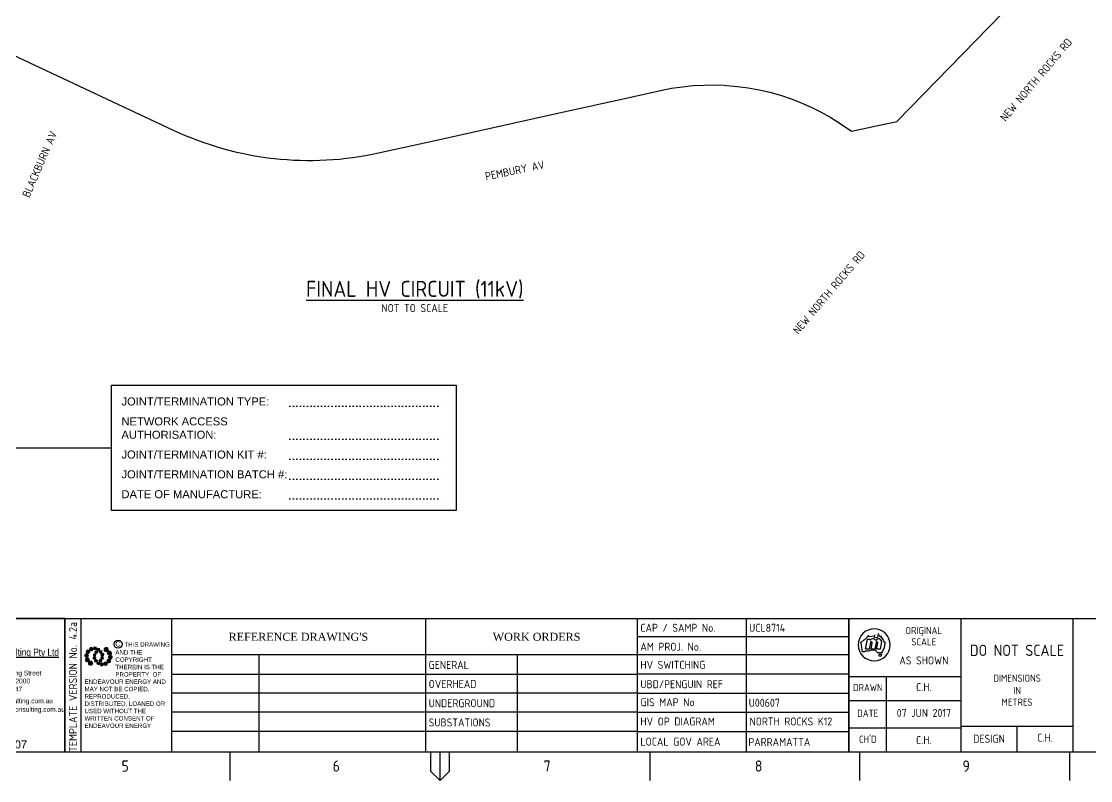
# Paper-space layout 'EL-1002-07' of a CAD drawing. Extents: x -21 to 813, y -3 to 583.
# Drawn here: x 265.4 to 599.3, y -3 to 234.2 of the extents above; entities that cross this region are included whole.
import ezdxf
from ezdxf.enums import TextEntityAlignment as Align

# ---------------------------------------------------------------- set-up
doc = ezdxf.new("R2010")
doc.units = 0
doc.linetypes.add('DOTX2', pattern=[0.5, 0, -0.5])
doc.layers.get('0').update_dxf_attribs({"color": 6})
for name, color, linetype in [('_User QA_Logo', 7, 'Continuous'), ('Notes', 7, 'Continuous'), ('SupportsUG_SP_EXT', 7, 'Continuous')]:
    doc.layers.add(name, color=color, linetype=linetype)
doc.styles.add('ARIAL', font='arial.ttf', dxfattribs={"height": 2})
doc.styles.add('iecISOCP', font='isocp.shx')
doc.styles.add('iecTimesNewRoman', font='times.ttf')
doc.styles.add('ISOCP', font='isocp.shx', dxfattribs={"height": 1.75})
doc.styles.get("Standard").update_dxf_attribs({"font": 'arial.ttf'})
doc.linetypes.add('Cable New UG', pattern='A,7,-0.25,["x",Standard,S=2,R=0,X=0.2,Y=-0.8],-2.1', length=9.35)
doc.dimstyles.new('DIM 1000', dxfattribs={"dimtxt": 2.5, "dimasz": 2.5, "dimexe": 1, "dimexo": 1, "dimgap": 1, "dimtad": 1, "dimdec": 0, "dimzin": 0, "dimdsep": 46, "dimtxsty": 'ARIAL', "dimcen": 1, "dimadec": 0, "dimazin": 0, "dimtfac": 1, "dimtdec": 0, "dimtix": 1, "dimtmove": 0, "dimatfit": 3, "dimfxl": 1, "dimtolj": 1, "dimtzin": 0, "dimarcsym": 0})

# ---------------------------------------------------------------- blocks, each defined once
blk = doc.blocks.new('*U72')
blk.add_hatch(color=152).paths.add_polyline_path([(-67.96, 12.8), (-66.1, 12.8), (-57.9, 32.24), (-59.76, 32.24)])
blk.add_lwpolyline([(0, 41.65), (-70, 41.65), (-70, 0), (0, 0)], close=True)
at = {"color": 152}
blk.add_lwpolyline([(-67.96, 12.8), (-66.1, 12.8), (-57.9, 32.24), (-59.76, 32.24)], close=True, dxfattribs=at)
for s, width, insert, char_height, attachment_point in [('{\\fArial Narrow|b0|i0|c0|p34;\\LADP Consulting Pty Ltd}', 26.7693, (-28.81, 32.24), 2.25, 1), ('{\\fArial Narrow|b0|i0|c0|p34;www.adpconsulting.com.au}', 13.8708, (-28.81, 16.66), 1.5, 1), ('{\\fArial Narrow|b0|i0|c0|p34;contact@adpconsulting.com.au}', 15.9288, (-28.74, 14), 1.5, 1), ('{\\fArial Narrow|b0|i0|c0|p34;PROJECT:}', 13.9404, (-67.68, 2.32), 2.5, 4)]:
    blk.add_mtext_dynamic_manual_height_columns(s, width=width, gutter_width=5, heights=[0], dxfattribs=dict(insert=insert, char_height=char_height, attachment_point=attachment_point))
at = {"color": 191, "insert": (-28.8, 27.88), "char_height": 1.5, "width": 7.0658, "attachment_point": 1}
blk.add_mtext('{\\fArial Narrow|b0|i0|c0|p34;\\C256;SYDNEY}', dxfattribs=at)
for s, insert, char_height, width, attachment_point in [('{\\fArial Narrow|b0|i0|c0|p34;ADP}', (-61.3, 16.47), 7.5, 16.5843, 7), ('{\\fArial Narrow|b0|i0|c0|p34;Level 3, 8 Spring Street\\PSydney, NSW 2000\\P+61 2 8203 5447}', (-28.85, 25.36), 1.5, 18.4447, 1)]:
    blk.add_mtext(s, dxfattribs=dict(insert=insert, char_height=char_height, width=width, attachment_point=attachment_point))
at = {"color": 253, "insert": (-62.14, 12.08), "char_height": 2.25, "width": 27.9296, "attachment_point": 7}
blk.add_mtext('{\\fArial Narrow|b0|i0|c0|p34;Consulting : Engineering}', dxfattribs=at)
blk.add_attdef('REFERENCE', text='', height=2.5).set_placement((-52, 2.32), align=Align.MIDDLE_LEFT)
blk = doc.blocks.new('EE_LOGO_SMALL')
at = {"layer": 'Notes'}
h = blk.add_hatch(color=256, dxfattribs=at)
edge = h.paths.add_edge_path()
edge.add_spline(control_points=[(-8.41, 1.95), (-9.16, 1.99), (-9.8, 1.42), (-9.84, 0.67), (-9.89, -0.07), (-9.31, -0.71), (-8.56, -0.75), (-7.82, -0.8), (-7.18, -0.23), (-7.14, 0.52), (-7.09, 1.27), (-7.66, 1.91), (-8.41, 1.95)], knot_values=[0, 0, 0, 0, 1, 1, 1, 2, 2, 2, 3, 3, 3, 4, 4, 4, 4], degree=3, periodic=0)
h = blk.add_hatch(color=256, dxfattribs=at)
edge = h.paths.add_edge_path()
edge.add_spline(control_points=[(-6.81, 4.47), (-7.42, 4.82), (-8.21, 4.62), (-8.57, 4), (-8.92, 3.39), (-8.72, 2.6), (-8.1, 2.25), (-7.49, 1.89), (-6.7, 2.09), (-6.34, 2.71), (-5.98, 3.32), (-6.19, 4.11), (-6.81, 4.47)], knot_values=[0, 0, 0, 0, 1, 1, 1, 2, 2, 2, 3, 3, 3, 4, 4, 4, 4], degree=3, periodic=0)
h = blk.add_hatch(color=256, dxfattribs=at)
edge = h.paths.add_edge_path()
edge.add_spline(control_points=[(-4.19, 5.89), (-4.56, 6.46), (-5.32, 6.62), (-5.88, 6.26), (-6.45, 5.89), (-6.61, 5.13), (-6.25, 4.56), (-5.88, 4), (-5.13, 3.83), (-4.56, 4.2), (-3.99, 4.56), (-3.82, 5.32), (-4.19, 5.89)], knot_values=[0, 0, 0, 0, 1, 1, 1, 2, 2, 2, 3, 3, 3, 4, 4, 4, 4], degree=3, periodic=0)
h = blk.add_hatch(color=256, dxfattribs=at)
edge = h.paths.add_edge_path()
edge.add_spline(control_points=[(-2.5, 2.07), (-3.02, 2.18), (-3.52, 1.86), (-3.63, 1.35), (-3.74, 0.84), (-3.41, 0.33), (-2.91, 0.22), (-2.39, 0.11), (-1.89, 0.43), (-1.78, 0.95), (-1.67, 1.46), (-1.99, 1.96), (-2.5, 2.07)], knot_values=[0, 0, 0, 0, 1, 1, 1, 2, 2, 2, 3, 3, 3, 4, 4, 4, 4], degree=3, periodic=0)
h = blk.add_hatch(color=256, dxfattribs=at)
edge = h.paths.add_edge_path()
edge.add_spline(control_points=[(-1.35, 5.88), (-1.41, 6.52), (-1.98, 6.98), (-2.62, 6.92), (-3.26, 6.85), (-3.72, 6.28), (-3.66, 5.65), (-3.6, 5.01), (-3.03, 4.54), (-2.39, 4.61), (-1.75, 4.67), (-1.28, 5.24), (-1.35, 5.88)], knot_values=[0, 0, 0, 0, 1, 1, 1, 2, 2, 2, 3, 3, 3, 4, 4, 4, 4], degree=3, periodic=0)
h = blk.add_hatch(color=256, dxfattribs=at)
edge = h.paths.add_edge_path()
edge.add_spline(control_points=[(1.01, 4.87), (1.01, 4.27), (0.53, 3.79), (-0.07, 3.79), (-0.67, 3.79), (-1.16, 4.27), (-1.16, 4.87), (-1.16, 5.47), (-0.67, 5.96), (-0.07, 5.96), (0.53, 5.96), (1.01, 5.47), (1.01, 4.87)], knot_values=[0, 0, 0, 0, 1, 1, 1, 2, 2, 2, 3, 3, 3, 4, 4, 4, 4], degree=3, periodic=0)
edge = h.paths.add_edge_path()
edge.add_spline(control_points=[(-1.36, 3.98), (-1.87, 4.09), (-2.38, 3.77), (-2.49, 3.26), (-2.6, 2.75), (-2.27, 2.24), (-1.76, 2.13), (-1.25, 2.02), (-0.75, 2.35), (-0.64, 2.86), (-0.53, 3.37), (-0.85, 3.87), (-1.36, 3.98)], knot_values=[0, 0, 0, 0, 1, 1, 1, 2, 2, 2, 3, 3, 3, 4, 4, 4, 4], degree=3, periodic=0)
h = blk.add_hatch(color=256, dxfattribs=at)
edge = h.paths.add_edge_path()
edge.add_spline(control_points=[(2.33, 2.37), (2.77, 2.76), (2.8, 3.42), (2.42, 3.85), (2.03, 4.29), (1.37, 4.32), (0.94, 3.94), (0.51, 3.55), (0.47, 2.89), (0.85, 2.46), (1.24, 2.03), (1.9, 1.99), (2.33, 2.37)], knot_values=[0, 0, 0, 0, 1, 1, 1, 2, 2, 2, 3, 3, 3, 4, 4, 4, 4], degree=3, periodic=0)
edge = h.paths.add_edge_path()
edge.add_spline(control_points=[(1.01, 4.87), (1.01, 4.27), (0.53, 3.79), (-0.07, 3.79), (-0.67, 3.79), (-1.16, 4.27), (-1.16, 4.87), (-1.16, 5.47), (-0.67, 5.96), (-0.07, 5.96), (0.53, 5.96), (1.01, 5.47), (1.01, 4.87)], knot_values=[0, 0, 0, 0, 1, 1, 1, 2, 2, 2, 3, 3, 3, 4, 4, 4, 4], degree=3, periodic=0)
h = blk.add_hatch(color=256, dxfattribs=at)
edge = h.paths.add_edge_path()
edge.add_spline(control_points=[(1.01, 4.87), (1.01, 4.27), (0.53, 3.79), (-0.07, 3.79), (-0.67, 3.79), (-1.16, 4.27), (-1.16, 4.87), (-1.16, 5.47), (-0.67, 5.96), (-0.07, 5.96), (0.53, 5.96), (1.01, 5.47), (1.01, 4.87)], knot_values=[0, 0, 0, 0, 1, 1, 1, 2, 2, 2, 3, 3, 3, 4, 4, 4, 4], degree=3, periodic=0)
edge = h.paths.add_edge_path(flags=16)
edge.add_spline(control_points=[(1.01, 4.87), (1.01, 4.27), (0.53, 3.79), (-0.07, 3.79), (-0.67, 3.79), (-1.16, 4.27), (-1.16, 4.87), (-1.16, 5.47), (-0.67, 5.96), (-0.07, 5.96), (0.53, 5.96), (1.01, 5.47), (1.01, 4.87)], knot_values=[0, 0, 0, 0, 1, 1, 1, 2, 2, 2, 3, 3, 3, 4, 4, 4, 4], degree=3, periodic=0)
h = blk.add_hatch(color=256, dxfattribs=at)
edge = h.paths.add_edge_path()
edge.add_spline(control_points=[(2.98, 0.19), (3.52, 0.33), (3.83, 0.88), (3.69, 1.41), (3.55, 1.94), (3.01, 2.26), (2.48, 2.12), (1.95, 1.98), (1.63, 1.43), (1.77, 0.9), (1.91, 0.37), (2.45, 0.05), (2.98, 0.19)], knot_values=[0, 0, 0, 0, 1, 1, 1, 2, 2, 2, 3, 3, 3, 4, 4, 4, 4], degree=3, periodic=0)
h = blk.add_hatch(color=256, dxfattribs=at)
edge = h.paths.add_edge_path()
edge.add_spline(control_points=[(6.99, 4.87), (6.99, 4.04), (6.32, 3.36), (5.48, 3.36), (4.65, 3.36), (3.97, 4.04), (3.97, 4.87), (3.97, 5.71), (4.65, 6.38), (5.48, 6.38), (6.32, 6.38), (6.99, 5.71), (6.99, 4.87)], knot_values=[0, 0, 0, 0, 1, 1, 1, 2, 2, 2, 3, 3, 3, 4, 4, 4, 4], degree=3, periodic=0)
h = blk.add_hatch(color=256, dxfattribs=at)
edge = h.paths.add_edge_path()
edge.add_spline(control_points=[(8.37, 1.14), (9.1, 1.46), (9.42, 2.3), (9.11, 3.02), (8.79, 3.74), (7.95, 4.07), (7.23, 3.75), (6.51, 3.43), (6.18, 2.59), (6.49, 1.87), (6.81, 1.15), (7.65, 0.82), (8.37, 1.14)], knot_values=[0, 0, 0, 0, 1, 1, 1, 2, 2, 2, 3, 3, 3, 4, 4, 4, 4], degree=3, periodic=0)
h = blk.add_hatch(color=256, dxfattribs=at)
edge = h.paths.add_edge_path()
edge.add_spline(control_points=[(8.27, -1.91), (9.01, -1.95), (9.65, -1.38), (9.69, -0.63), (9.74, 0.12), (9.17, 0.75), (8.42, 0.8), (7.67, 0.84), (7.03, 0.27), (6.99, -0.48), (6.95, -1.22), (7.52, -1.87), (8.27, -1.91)], knot_values=[0, 0, 0, 0, 1, 1, 1, 2, 2, 2, 3, 3, 3, 4, 4, 4, 4], degree=3, periodic=0)
h = blk.add_hatch(color=256, dxfattribs=at)
edge = h.paths.add_edge_path()
edge.add_spline(control_points=[(-8.52, -1.1), (-9.24, -1.42), (-9.57, -2.26), (-9.25, -2.98), (-8.94, -3.7), (-8.09, -4.03), (-7.37, -3.71), (-6.65, -3.39), (-6.33, -2.55), (-6.64, -1.83), (-6.96, -1.11), (-7.8, -0.78), (-8.52, -1.1)], knot_values=[0, 0, 0, 0, 1, 1, 1, 2, 2, 2, 3, 3, 3, 4, 4, 4, 4], degree=3, periodic=0)
h = blk.add_hatch(color=256, dxfattribs=at)
edge = h.paths.add_edge_path()
edge.add_spline(control_points=[(-7.14, -4.83), (-7.14, -4), (-6.46, -3.32), (-5.63, -3.32), (-4.8, -3.32), (-4.12, -4), (-4.12, -4.83), (-4.12, -5.67), (-4.8, -6.34), (-5.63, -6.34), (-6.46, -6.34), (-7.14, -5.67), (-7.14, -4.83)], knot_values=[0, 0, 0, 0, 1, 1, 1, 2, 2, 2, 3, 3, 3, 4, 4, 4, 4], degree=3, periodic=0)
h = blk.add_hatch(color=256, dxfattribs=at)
edge = h.paths.add_edge_path()
edge.add_spline(control_points=[(-3.13, -0.15), (-3.66, -0.29), (-3.98, -0.84), (-3.84, -1.37), (-3.7, -1.9), (-3.15, -2.22), (-2.62, -2.08), (-2.09, -1.94), (-1.78, -1.39), (-1.91, -0.86), (-2.06, -0.33), (-2.6, -0.01), (-3.13, -0.15)], knot_values=[0, 0, 0, 0, 1, 1, 1, 2, 2, 2, 3, 3, 3, 4, 4, 4, 4], degree=3, periodic=0)
h = blk.add_hatch(color=256, dxfattribs=at)
edge = h.paths.add_edge_path()
edge.add_spline(control_points=[(-2.48, -2.33), (-2.91, -2.72), (-2.95, -3.38), (-2.56, -3.81), (-2.18, -4.24), (-1.52, -4.28), (-1.08, -3.9), (-0.65, -3.51), (-0.62, -2.85), (-1, -2.42), (-1.39, -1.98), (-2.05, -1.95), (-2.48, -2.33)], knot_values=[0, 0, 0, 0, 1, 1, 1, 2, 2, 2, 3, 3, 3, 4, 4, 4, 4], degree=3, periodic=0)
h = blk.add_hatch(color=256, dxfattribs=at)
edge = h.paths.add_edge_path()
edge.add_spline(control_points=[(-1.16, -4.83), (-1.16, -4.23), (-0.67, -3.74), (-0.07, -3.74), (0.53, -3.74), (1.01, -4.23), (1.01, -4.83), (1.01, -5.43), (0.53, -5.92), (-0.07, -5.92), (-0.67, -5.92), (-1.16, -5.43), (-1.16, -4.83)], knot_values=[0, 0, 0, 0, 1, 1, 1, 2, 2, 2, 3, 3, 3, 4, 4, 4, 4], degree=3, periodic=0)
h = blk.add_hatch(color=256, dxfattribs=at)
edge = h.paths.add_edge_path()
edge.add_spline(control_points=[(1.22, -3.94), (1.73, -4.05), (2.23, -3.73), (2.34, -3.22), (2.45, -2.71), (2.13, -2.2), (1.62, -2.09), (1.11, -1.98), (0.6, -2.3), (0.49, -2.81), (0.38, -3.32), (0.71, -3.83), (1.22, -3.94)], knot_values=[0, 0, 0, 0, 1, 1, 1, 2, 2, 2, 3, 3, 3, 4, 4, 4, 4], degree=3, periodic=0)
h = blk.add_hatch(color=256, dxfattribs=at)
edge = h.paths.add_edge_path()
edge.add_spline(control_points=[(1.2, -5.84), (1.27, -6.47), (1.84, -6.94), (2.47, -6.87), (3.11, -6.81), (3.58, -6.24), (3.51, -5.6), (3.45, -4.96), (2.88, -4.5), (2.24, -4.56), (1.6, -4.63), (1.13, -5.2), (1.2, -5.84)], knot_values=[0, 0, 0, 0, 1, 1, 1, 2, 2, 2, 3, 3, 3, 4, 4, 4, 4], degree=3, periodic=0)
h = blk.add_hatch(color=256, dxfattribs=at)
edge = h.paths.add_edge_path()
edge.add_spline(control_points=[(2.36, -2.03), (2.87, -2.14), (3.37, -1.81), (3.48, -1.3), (3.59, -0.79), (3.27, -0.29), (2.76, -0.18), (2.25, -0.07), (1.74, -0.39), (1.63, -0.9), (1.52, -1.41), (1.85, -1.92), (2.36, -2.03)], knot_values=[0, 0, 0, 0, 1, 1, 1, 2, 2, 2, 3, 3, 3, 4, 4, 4, 4], degree=3, periodic=0)
h = blk.add_hatch(color=256, dxfattribs=at)
edge = h.paths.add_edge_path()
edge.add_spline(control_points=[(4.05, -5.84), (4.41, -6.41), (5.17, -6.58), (5.73, -6.21), (6.3, -5.85), (6.46, -5.09), (6.1, -4.52), (5.73, -3.95), (4.98, -3.79), (4.41, -4.16), (3.84, -4.52), (3.68, -5.28), (4.05, -5.84)], knot_values=[0, 0, 0, 0, 1, 1, 1, 2, 2, 2, 3, 3, 3, 4, 4, 4, 4], degree=3, periodic=0)
h = blk.add_hatch(color=256, dxfattribs=at)
edge = h.paths.add_edge_path()
edge.add_spline(control_points=[(6.66, -4.43), (7.27, -4.78), (8.06, -4.58), (8.42, -3.96), (8.78, -3.35), (8.57, -2.56), (7.96, -2.2), (7.34, -1.84), (6.55, -2.05), (6.2, -2.66), (5.84, -3.28), (6.04, -4.07), (6.66, -4.43)], knot_values=[0, 0, 0, 0, 1, 1, 1, 2, 2, 2, 3, 3, 3, 4, 4, 4, 4], degree=3, periodic=0)
at = {"layer": 'Notes', "lineweight": 0}
for points in [[(1.85, 2.13), (1.85, 2.13)], [(-1.99, -2.08), (-1.99, -2.08)]]:
    blk.add_lwpolyline(points, dxfattribs=at)
for points in [[(-8.41, 1.95), (-9.16, 1.99), (-9.8, 1.42), (-9.84, 0.67), (-9.89, -0.07), (-9.31, -0.71), (-8.56, -0.75), (-7.82, -0.8), (-7.18, -0.23), (-7.14, 0.52), (-7.09, 1.27), (-7.66, 1.91), (-8.41, 1.95)], [(-6.81, 4.47), (-7.42, 4.82), (-8.21, 4.62), (-8.57, 4), (-8.92, 3.39), (-8.72, 2.6), (-8.1, 2.25), (-7.49, 1.89), (-6.7, 2.09), (-6.34, 2.71), (-5.98, 3.32), (-6.19, 4.11), (-6.81, 4.47)], [(-4.19, 5.89), (-4.56, 6.46), (-5.32, 6.62), (-5.88, 6.26), (-6.45, 5.89), (-6.61, 5.13), (-6.25, 4.56), (-5.88, 4), (-5.13, 3.83), (-4.56, 4.2), (-3.99, 4.56), (-3.82, 5.32), (-4.19, 5.89)], [(-2.5, 2.07), (-3.02, 2.18), (-3.52, 1.86), (-3.63, 1.35), (-3.74, 0.84), (-3.41, 0.33), (-2.91, 0.22), (-2.39, 0.11), (-1.89, 0.43), (-1.78, 0.95), (-1.67, 1.46), (-1.99, 1.96), (-2.5, 2.07)], [(-1.35, 5.88), (-1.41, 6.52), (-1.98, 6.98), (-2.62, 6.92), (-3.26, 6.85), (-3.72, 6.28), (-3.66, 5.65), (-3.6, 5.01), (-3.03, 4.54), (-2.39, 4.61), (-1.75, 4.67), (-1.28, 5.24), (-1.35, 5.88)], [(-1.36, 3.98), (-1.87, 4.09), (-2.38, 3.77), (-2.49, 3.26), (-2.6, 2.75), (-2.27, 2.24), (-1.76, 2.13), (-1.25, 2.02), (-0.75, 2.35), (-0.64, 2.86), (-0.53, 3.37), (-0.85, 3.87), (-1.36, 3.98)], [(1.01, 4.87), (1.01, 4.27), (0.53, 3.79), (-0.07, 3.79), (-0.67, 3.79), (-1.16, 4.27), (-1.16, 4.87), (-1.16, 5.47), (-0.67, 5.96), (-0.07, 5.96), (0.53, 5.96), (1.01, 5.47), (1.01, 4.87)], [(1.01, 4.87), (1.01, 4.27), (0.53, 3.79), (-0.07, 3.79), (-0.67, 3.79), (-1.16, 4.27), (-1.16, 4.87), (-1.16, 5.47), (-0.67, 5.96), (-0.07, 5.96), (0.53, 5.96), (1.01, 5.47), (1.01, 4.87)], [(2.33, 2.37), (2.77, 2.76), (2.8, 3.42), (2.42, 3.85), (2.03, 4.29), (1.37, 4.32), (0.94, 3.94), (0.51, 3.55), (0.47, 2.89), (0.85, 2.46), (1.24, 2.03), (1.9, 1.99), (2.33, 2.37)], [(2.98, 0.19), (3.52, 0.33), (3.83, 0.88), (3.69, 1.41), (3.55, 1.94), (3.01, 2.26), (2.48, 2.12), (1.95, 1.98), (1.63, 1.43), (1.77, 0.9), (1.91, 0.37), (2.45, 0.05), (2.98, 0.19)], [(6.99, 4.87), (6.99, 4.04), (6.32, 3.36), (5.48, 3.36), (4.65, 3.36), (3.97, 4.04), (3.97, 4.87), (3.97, 5.71), (4.65, 6.38), (5.48, 6.38), (6.32, 6.38), (6.99, 5.71), (6.99, 4.87)], [(8.37, 1.14), (9.1, 1.46), (9.42, 2.3), (9.11, 3.02), (8.79, 3.74), (7.95, 4.07), (7.23, 3.75), (6.51, 3.43), (6.18, 2.59), (6.49, 1.87), (6.81, 1.15), (7.65, 0.82), (8.37, 1.14)], [(8.27, -1.91), (9.01, -1.95), (9.65, -1.38), (9.69, -0.63), (9.74, 0.12), (9.17, 0.75), (8.42, 0.8), (7.67, 0.84), (7.03, 0.27), (6.99, -0.48), (6.95, -1.22), (7.52, -1.87), (8.27, -1.91)], [(-8.52, -1.1), (-9.24, -1.42), (-9.57, -2.26), (-9.25, -2.98), (-8.94, -3.7), (-8.09, -4.03), (-7.37, -3.71), (-6.65, -3.39), (-6.33, -2.55), (-6.64, -1.83), (-6.96, -1.11), (-7.8, -0.78), (-8.52, -1.1)], [(-7.14, -4.83), (-7.14, -4), (-6.46, -3.32), (-5.63, -3.32), (-4.8, -3.32), (-4.12, -4), (-4.12, -4.83), (-4.12, -5.67), (-4.8, -6.34), (-5.63, -6.34), (-6.46, -6.34), (-7.14, -5.67), (-7.14, -4.83)], [(-3.13, -0.15), (-3.66, -0.29), (-3.98, -0.84), (-3.84, -1.37), (-3.7, -1.9), (-3.15, -2.22), (-2.62, -2.08), (-2.09, -1.94), (-1.78, -1.39), (-1.91, -0.86), (-2.06, -0.33), (-2.6, -0.01), (-3.13, -0.15)], [(-2.48, -2.33), (-2.91, -2.72), (-2.95, -3.38), (-2.56, -3.81), (-2.18, -4.24), (-1.52, -4.28), (-1.08, -3.9), (-0.65, -3.51), (-0.62, -2.85), (-1, -2.42), (-1.39, -1.98), (-2.05, -1.95), (-2.48, -2.33)], [(-1.16, -4.83), (-1.16, -4.23), (-0.67, -3.74), (-0.07, -3.74), (0.53, -3.74), (1.01, -4.23), (1.01, -4.83), (1.01, -5.43), (0.53, -5.92), (-0.07, -5.92), (-0.67, -5.92), (-1.16, -5.43), (-1.16, -4.83)], [(1.22, -3.94), (1.73, -4.05), (2.23, -3.73), (2.34, -3.22), (2.45, -2.71), (2.13, -2.2), (1.62, -2.09), (1.11, -1.98), (0.6, -2.3), (0.49, -2.81), (0.38, -3.32), (0.71, -3.83), (1.22, -3.94)], [(1.2, -5.84), (1.27, -6.47), (1.84, -6.94), (2.47, -6.87), (3.11, -6.81), (3.58, -6.24), (3.51, -5.6), (3.45, -4.96), (2.88, -4.5), (2.24, -4.56), (1.6, -4.63), (1.13, -5.2), (1.2, -5.84)], [(2.36, -2.03), (2.87, -2.14), (3.37, -1.81), (3.48, -1.3), (3.59, -0.79), (3.27, -0.29), (2.76, -0.18), (2.25, -0.07), (1.74, -0.39), (1.63, -0.9), (1.52, -1.41), (1.85, -1.92), (2.36, -2.03)], [(4.05, -5.84), (4.41, -6.41), (5.17, -6.58), (5.73, -6.21), (6.3, -5.85), (6.46, -5.09), (6.1, -4.52), (5.73, -3.95), (4.98, -3.79), (4.41, -4.16), (3.84, -4.52), (3.68, -5.28), (4.05, -5.84)], [(6.66, -4.43), (7.27, -4.78), (8.06, -4.58), (8.42, -3.96), (8.78, -3.35), (8.57, -2.56), (7.96, -2.2), (7.34, -1.84), (6.55, -2.05), (6.2, -2.66), (5.84, -3.28), (6.04, -4.07), (6.66, -4.43)]]:
    blk.add_open_spline(points, degree=3, knots=[0, 0, 0, 0, 1, 1, 1, 2, 2, 2, 3, 3, 3, 4, 4, 4, 4], dxfattribs=at)
blk = doc.blocks.new('EE_COPYRIGHT_A1')
at = {"layer": 'Notes'}
blk.add_circle((9.53, -0.82), 1.15, dxfattribs=at)
at = {"xscale": 0.4, "yscale": 0.4, "zscale": 0.4}
blk.add_blockref('EE_LOGO_SMALL', (3.96, -4.29), dxfattribs=at)
at = {"layer": 'Notes', "insert": (0, 0), "char_height": 1.25, "width": 24.1208, "attachment_point": 1, "style": 'ARIAL'}
blk.add_mtext('\\pt8.75;               ^I{\\H1.2x;C } THIS DRAWING\\P\\pi-8.75,l8.75,t8.75,20;       ^IAND THE ^I\\P\\pi0,t8.75;COPYRIGHT\\P\\pi-8.75,t1.25,8.75;^I^ITHEREIN IS THE PROPERTY  OF \\P\\pi0,l0,t1.25;ENDEAVOUR ENERGY AND MAY NOT BE COPIED, REPRODUCED, DISTRIBUTED, LOANED OR USED WITHOUT THE WRITTEN CONSENT OF ENDEAVOUR ENERGY', dxfattribs=at)
blk = doc.blocks.new('A1_FRAME_TITLE')
at = {"layer": 'Notes', "color": 3, "linetype": 'Continuous'}
for p, q in [((299.54, 47.62), (299.54, 5.97)), ((304.54, 47.62), (304.54, 5.97)), ((332.78, 47.62), (332.78, 5.97)), ((412.12, 47.62), (412.12, 5.97)), ((478.24, 47.62), (478.24, 5.97)), ((544.37, 47.62), (544.37, 5.97)), ((544.37, 41.97), (544.37, 5.97))]:
    blk.add_line(p, q, dxfattribs=at)
at = {"layer": 'Notes', "color": 7}
for p, q in [((512.26, 47.62), (512.26, 5.97)), ((478.24, 41.97), (544.37, 41.97)), ((549.56, 38.09), (550.17, 41.17)), ((550.17, 41.17), (550.92, 41.17)), ((550.56, 42.05), (552.33, 42.16)), ((551.11, 40.17), (550.7, 38.09)), ((550.92, 41.17), (550.97, 40.77)), ((552.33, 42.52), (552.22, 41.82)), ((552.22, 41.82), (553.35, 41.71)), ((552.83, 40.17), (552.41, 38.09)), ((553.35, 41.71), (553.55, 42.96)), ((554.57, 40.35), (554.12, 38.09)), ((554.18, 42.18), (555.01, 40.9)), ((567.1, 42.48), (567.3, 42.44)), ((550.7, 38.09), (549.56, 38.09)), ((551.27, 38.09), (551.66, 40.06)), ((552.41, 38.09), (551.27, 38.09)), ((552.98, 38.09), (553.37, 40.06)), ((554.12, 38.09), (552.98, 38.09)), ((554.62, 36.89), (553.22, 36.97)), ((553.22, 36.97), (554.62, 36.89)), ((554.62, 36.89), (553.22, 36.97)), ((332.81, 36.33), (478.24, 36.33)), ((360.07, 36.33), (360.07, 5.97)), ((440.78, 36.33), (440.78, 5.97)), ((478.24, 36.33), (544.37, 36.33)), ((553.85, 35.89), (553.78, 36.47)), ((553.78, 36.47), (554.51, 36.47)), ((554.3, 35.74), (553.85, 35.89)), ((554.51, 36.47), (554.3, 35.74)), ((332.78, 30.28), (478.24, 30.28)), ((478.24, 30.33), (544.37, 30.33)), ((556.15, 5.97), (556.15, 29.54)), ((478.24, 24.33), (332.78, 24.33)), ((478.24, 24.33), (544.37, 24.33)), ((544.37, 21.97), (579.37, 21.97)), ((478.24, 18.33), (332.78, 18.33)), ((478.24, 18.33), (544.37, 18.33)), ((544.37, 13.47), (579.37, 13.47)), ((596.87, 5.97), (596.87, 13.97)), ((478.24, 12.33), (332.78, 12.33)), ((478.24, 12.33), (544.37, 12.33))]:
    blk.add_line(p, q, dxfattribs=at)
at = {"layer": 'Notes', "color": 3}
for p, q in [((544.37, 5.97), (544.37, 47.62)), ((579.37, 5.97), (579.37, 47.62)), ((614.37, 5.97), (614.37, 47.62)), ((579.37, 13.97), (614.37, 13.97))]:
    blk.add_line(p, q, dxfattribs=at)
at = {"layer": 'Notes', "color": 7, "linetype": 'Continuous'}
blk.add_line((544.37, 29.54), (579.37, 29.54), dxfattribs=at)
at = {"layer": 'Notes', "linetype": 'Continuous'}
for p, q in [((351.17, -3.03), (351.17, 5.97)), ((413.68, 5.97), (413.68, -0.03)), ((416.68, -3.03), (416.68, 5.97)), ((419.68, -0.03), (419.68, 5.97)), ((482.19, 5.97), (482.19, -3.03)), ((547.7, 5.97), (547.7, -3.03)), ((613.21, 5.97), (613.21, -3.03)), ((413.68, -0.03), (416.68, -3.03)), ((416.68, -3.03), (419.68, -0.03))]:
    blk.add_line(p, q, dxfattribs=at)
at = {"layer": 'Notes', "color": 3, "linetype": 'Continuous', "flags": 128}
for points in [[(123.8, 47.62), (824.37, 47.62)], [(123.8, 5.97), (824.37, 5.97)]]:
    blk.add_lwpolyline(points, dxfattribs=at)
at = {"layer": 'Notes', "color": 7}
for centre, radius, start, end in [((552.27, 39.37), 5, 0, 180), ((542.41, 49.09), 10.59, 302.5841, 308.1576), ((527.29, 35.61), 21.32, 10.3053, 12.3306), ((542.41, 49.09), 10.59, 308.157, 313.7305), ((545.21, 46.16), 6.54, 313.7309, 319.3045), ((545.21, 46.16), 6.54, 319.3047, 324.8782), ((551.87, 40.21), 1.06, 31.7884, 148.2116), ((551.39, 40.11), 0.28, 348.6911, 168.6911), ((553.61, 40.3), 0.961, 2.5982, 150.8098), ((553.1, 40.11), 0.28, 348.6911, 168.6911), ((578.7, 57.06), 28.87, 210.1483, 211.8601), ((477.01, -10.21), 93.25, 33.1096, 33.2341), ((558.55, 42.96), 4.09, 213.1151, 222.4146), ((555.89, 40.53), 0.484, 222.42, 236.4422), ((556.07, 40.81), 0.815, 236.4359, 244.7422), ((554.11, 40.04), 1.61, 354.1436, 1.0342), ((552.27, 39.37), 5, 180, 0), ((527.29, 35.61), 21.32, 8.2795, 10.3048), ((528.59, 35.8), 20.01, 6.2539, 8.2792), ((528.59, 35.8), 20.01, 4.2291, 6.2543), ((548.72, 39.42), 2.15, 265.1734, 270.0504), ((548.72, 39.51), 2.24, 270.0438, 274.7322), ((548.65, 40.42), 3.15, 274.7358, 283.0812), ((550.47, 32.55), 4.93, 97.7419, 103.0814), ((546.76, 59.88), 22.65, 277.7418, 280.8825), ((551.91, 33.09), 4.63, 85.4613, 100.8824), ((552.2, 36.78), 0.924, 46.5875, 85.4612), ((551.36, 35.89), 2.16, 30.1885, 46.5879), ((554.13, 37.45), 0.75, 311.6083, 321.0792), ((554.18, 37.41), 0.675, 321.0838, 331.5982), ((548.02, 40.74), 7.69, 331.5942, 341.8897), ((542.7, 42.48), 13.29, 341.8901, 347.8434), ((553.96, 40.06), 1.76, 347.8434, 354.1409)]:
    blk.add_arc(centre, radius, start, end, dxfattribs=at)
at = {"layer": 'Notes', "xscale": 1.1, "yscale": 1.1, "zscale": 1.1}
blk.add_blockref('EE_COPYRIGHT_A1', (305.65, 40.49), dxfattribs=at)
blk.add_attdef('DRAFT_NUM', (29.9, 23.29), '', height=2.5, rotation=90)
at = {"layer": 'Notes', "color": 7, "style": 'iecISOCP'}
for s, height, p in [('CAP / SAMP No.', 2.5, (479.24, 43.47)), ('AM PROJ. No.', 2.5, (479.24, 37.55)), ('GENERAL', 2.5, (413.12, 31.86)), ('HV SWITCHING', 2.5, (479.24, 31.9)), ('OVERHEAD', 2.5, (413.12, 25.9)), ('UBD/PENGUIN REF', 2.5, (479.24, 25.84)), ('UNDERGROUND', 2.5, (413.12, 19.9)), ('GIS MAP No', 2.5, (479.29, 20.2)), ('HV OP DIAGRAM', 2.5, (479.24, 14.2)), ('SUBSTATIONS', 2.5, (413.12, 13.9)), ('LOCAL GOV AREA', 2.5, (479.24, 7.9)), ('5', 3.5, (317.21, -0.22)), ('6', 3.5, (383.12, -0.22)), ('7', 3.5, (449.03, -0.22)), ('8', 3.5, (514.97, -0.22)), ('9', 3.5, (579.84, -0.22))]:
    blk.add_text(s, height=height, dxfattribs=at).set_placement(p)
for s, height, p in [('ORIGINAL', 2.24, (567.74, 42.73)), ('SCALE', 2.24, (567.74, 39.23)), ('DIMENSIONS', 2.24, (596.87, 27.88)), ('DRAWN', 2.24, (550.26, 24.93)), ('IN', 2.24, (596.87, 24.04)), ('METRES', 2.24, (596.87, 20.38)), ('DATE', 2.24, (550.26, 16.88)), ("CH'D", 2.24, (550.26, 8.77)), ('DESIGN', 2.5, (588.12, 8.81))]:
    blk.add_text(s, height=height, dxfattribs=at).set_placement(p, align=Align.CENTER)
at = {"layer": 'Notes', "style": 'iecTimesNewRoman'}
blk.add_text("REFERENCE DRAWING'S", height=2.5, dxfattribs=at).set_placement((372.45, 40.66), align=Align.CENTER)
blk.add_text('WORK ORDERS', height=2.5, dxfattribs=at).set_placement((433.13, 40.66))
at = {"layer": 'Notes', "color": 7, "style": 'iecISOCP'}
blk.add_text('TEMPLATE VERSION No.', height=2.5, rotation=90, dxfattribs=at).set_placement((302.04, 5.97), align=Align.MIDDLE_LEFT)
at = {"layer": 'Notes', "insert": (596.84, 37.67), "char_height": 3.5, "width": 29.1, "attachment_point": 5, "style": 'iecISOCP'}
blk.add_mtext('DO NOT SCALE', dxfattribs=at)
at = {"layer": 'Notes', "color": 7, "style": 'iecISOCP', "flags": 8}
blk.add_attdef('VERSION_NO', text='', height=2.5, rotation=90, dxfattribs=at).set_placement((302.04, 43.81), align=Align.MIDDLE_CENTER)
at = {"layer": 'Notes', "color": 7, "style": 'iecISOCP'}
for tag, p in [('CAP_NO', (513.19, 43.46)), ('IE_NUM', (513.05, 37.81)), ('REF_No_1', (335.24, 32.31)), ('REF_1', (362.52, 32.31)), ('GEN_WO', (441.71, 31.76)), ('HV_SWITCH', (513.46, 32.16)), ('REF_No_2', (335.24, 26.31)), ('REF_2', (362.52, 26.31)), ('OH_WO', (441.71, 25.81)), ('UBD_REF', (513.05, 25.83)), ('REF_No_3', (335.24, 20.31)), ('REF_3', (362.52, 20.31)), ('UG_WO', (441.71, 20.05)), ('GIS_MAP_No', (513.05, 20.04)), ('REF_No_4', (335.24, 14.31)), ('REF_4', (362.52, 14.31)), ('HV_OP_DIAG', (513.33, 14.2)), ('SUB_WO', (441.71, 13.81)), ('LGA', (512.95, 7.78))]:
    blk.add_attdef(tag, p, '', height=2.5, dxfattribs=at)
at = {"layer": 'Notes', "style": 'iecISOCP'}
for tag, p in [('T1', (684.37, 39.47)), ('T2', (684.37, 34.35)), ('T3', (684.37, 28.92)), ('T4', (684.37, 23.66)), ('T5', (684.37, 18.23)), ('T6', (684.37, 12.97))]:
    blk.add_attdef(tag, text='', height=3.5, dxfattribs=at).set_placement(p, align=Align.CENTER)
at = {"layer": 'Notes', "color": 7, "style": 'iecISOCP'}
for tag, p in [('scale', (567.76, 33.27)), ('DRAWN', (567.76, 24.93)), ('DATE', (567.76, 16.88)), ('CHD', (567.76, 8.37)), ('DESIGN', (605.62, 9.15))]:
    blk.add_attdef(tag, text='', height=2.5, dxfattribs=at).set_placement(p, align=Align.CENTER)
at = {"layer": 'Notes', "color": 4, "style": 'iecISOCP'}
blk.add_attdef('NUM', text='', height=7, dxfattribs=at).set_placement((792.37, 20.12), align=Align.MIDDLE_CENTER)
at = {"layer": 'Notes', "color": 1, "style": 'iecISOCP'}
blk.add_attdef('REV', text='', height=5, dxfattribs=at).set_placement((820.05, 17.1), align=Align.CENTER)
at = {"layer": 'Notes', "color": 7, "style": 'iecISOCP'}
for tag, p in [('NS', (790.71, 8.12)), ('SHTS', (805.41, 8.12))]:
    blk.add_attdef(tag, text='', height=2.5, dxfattribs=at).set_placement(p, align=Align.MIDDLE)
at = {"layer": 'Notes', "style": 'iecISOCP'}
blk.add_attdef('ExportID', (9.08, 2.39), '', height=2.5, dxfattribs=at)
at = {"layer": 'Notes', "style": 'iecISOCP', "flags": 1}
for tag, p in [('ProjectType', (14.17, -26.8)), ('ProjectNumber', (23.56, -26.82)), ('DrawingNumber', (35.51, -26.8)), ('ProjectDescription', (47.56, -26.83)), ('ExportDate', (60.28, -26.79)), ('ExportUserName', (69.15, -26.8)), ('DesignerCompanyName', (81.48, -26.79)), ('ExportAreaOfInterest', (97.1, -26.81)), ('GIS_SUCCESS', (112, -26.78)), ('CAD_SUCCESS', (121.79, -26.78)), ('DEPOTCODE', (132.11, -26.88)), ('ExportCategories', (140.08, -26.8)), ('Comments', (154.38, -26.88))]:
    blk.add_attdef(tag, p, '', height=1, dxfattribs=at)
blk = doc.blocks.new('JOINT TERMINATION STICKER')
at = {"color": 0, "linetype": 'DOTX2', "ltscale": 2}
for p, q in [((55.75, 32.56), (104.06, 32.56)), ((55.75, 22.22), (104.06, 22.22)), ((55.75, 16.03), (104.06, 16.03)), ((55.75, 9.81), (104.06, 9.81)), ((55.75, 3.62), (104.06, 3.62))]:
    blk.add_line(p, q, dxfattribs=at)
at = {"color": 0}
blk.add_lwpolyline([(0, 39.18), (107.73, 39.18), (107.73, 0), (0, 0)], close=True, dxfattribs=at)
at = {"color": 0, "char_height": 2.5, "width": 119.2652, "attachment_point": 1, "style": 'ARIAL'}
for s, insert in [('JOINT/TERMINATION TYPE:', (3.15, 35.29)), ('NETWORK ACCESS\\PAUTHORISATION:', (3.15, 29.06)), ('JOINT/TERMINATION KIT #:', (3.15, 18.71)), ('JOINT/TERMINATION BATCH #:', (3.15, 12.53)), ('\\PDATE OF MANUFACTURE:', (3.15, 10.48))]:
    blk.add_mtext(s, dxfattribs=dict(at, insert=insert))
at = {"color": 0, "style": 'ARIAL'}
for tag, p in [('JOINT/TERMINATION_TYPE', (55.75, 31.96)), ('NETWORK_ACCESS_AUTHORISATION', (55.75, 21.61)), ('JOINT/TERMINATION_KIT', (55.75, 15.43)), ('JOINT/TERMINATION_BATCH#', (55.75, 9.2)), ('DATE_OF_MANUFACTURE', (55.75, 3.1))]:
    blk.add_attdef(tag, text='', height=2.5, dxfattribs=at).set_placement(p, align=Align.BOTTOM_LEFT)

psp = doc.layouts.new('EL-1002-07')

# ---------------------------------------------------------------- linework, layer by layer
at = {"layer": 'Notes', "linetype": 'Cable New UG', "flags": 128}
psp.add_lwpolyline([(139.58, 286.91), (142.03, 280.46), (312.79, 200.23, 0.165792), (376.94, 193.1), (394.6, 197.01), (430.49, 204.96), (454.27, 210.23), (465, 212.61), (468.4, 213.27), (471.8, 213.77), (475.22, 214.11), (478.66, 214.29), (482.1, 214.31), (484.81, 214.2), (485.54, 214.17), (488.97, 213.87), (492.39, 213.41), (495.77, 212.79), (499.12, 212.01), (502.43, 211.07), (506.13, 209.82), (508.92, 208.74), (512.07, 207.35), (515.15, 205.81), (518.16, 204.13), (521.08, 202.31), (524.59, 199.9), (538.76, 202.93), (579.79, 245.09, 0.414214), (579.6, 259.23), (571.24, 267.37, 0.414214), (557.1, 267.18), (546.64, 256.43)], format="xyb", dxfattribs=at)

# ---------------------------------------------------------------- block references
at = {"layer": '_User QA_Logo'}
psp.add_blockref('*U72', (278.99, 5.97), dxfattribs=at).add_auto_attribs({'REFERENCE': 'SYD0268 - EL - 1002 - 07'})
at = {"layer": 'Notes', "color": 7}
psp.add_blockref('JOINT TERMINATION STICKER', (293.48, 81.39), dxfattribs=at)
at = {"layer": 'SupportsUG_SP_EXT'}
ref = psp.add_blockref('A1_FRAME_TITLE', (-20.55, 0), dxfattribs=at)
ref.add_attrib('DESIGN', 'C.H.', dxfattribs={"layer": 'Notes', "color": 7, "height": 2.5, "style": 'iecISOCP'}).set_placement((585.07, 9.15), align=Align.CENTER)
ref.add_attrib('DRAWN', 'C.H.', dxfattribs={"layer": 'Notes', "color": 7, "height": 2.5, "style": 'iecISOCP'}).set_placement((547.21, 24.93), align=Align.CENTER)
ref.add_attrib('DATE', '07 JUN 2017', dxfattribs={"layer": 'Notes', "color": 7, "height": 2.5, "style": 'iecISOCP'}).set_placement((547.21, 16.88), align=Align.CENTER)
ref.add_attrib('CHD', 'C.H.', dxfattribs={"layer": 'Notes', "color": 7, "height": 2.5, "style": 'iecISOCP'}).set_placement((547.21, 8.37), align=Align.CENTER)
ref.add_attrib('scale', 'AS SHOWN', dxfattribs={"layer": 'Notes', "color": 7, "height": 2.5, "style": 'iecISOCP'}).set_placement((547.21, 33.27), align=Align.CENTER)
ref.add_attrib('CAP_NO', 'UCL8714', (492.64, 43.46), dxfattribs={"layer": 'Notes', "color": 7, "height": 2.5, "style": 'iecISOCP'})
ref.add_attrib('GIS_MAP_No', 'U00607', (492.5, 20.04), dxfattribs={"layer": 'Notes', "color": 7, "height": 2.5, "style": 'iecISOCP'})
ref.add_attrib('HV_OP_DIAG', 'NORTH ROCKS K12', (492.78, 14.2), dxfattribs={"layer": 'Notes', "color": 7, "height": 2.5, "style": 'iecISOCP'})
ref.add_attrib('LGA', 'PARRAMATTA', (492.4, 7.78), dxfattribs={"layer": 'Notes', "color": 7, "height": 2.5, "style": 'iecISOCP'})
ref.add_attrib('VERSION_NO', '4.2a', dxfattribs={"layer": 'Notes', "color": 7, "height": 2.5, "rotation": 90, "style": 'iecISOCP'}).set_placement((281.49, 43.81), align=Align.MIDDLE_CENTER)

# ---------------------------------------------------------------- texts
at = {"layer": 'Notes', "char_height": 2.5, "attachment_point": 5, "style": 'ISOCP'}
for s, insert, width, rotation in [('NEW NORTH ROCKS RD', (582.28, 215.94), 33.0549, 49.7892), ('BLACKBURN AV', (271.11, 189.55), 22.9125, 66.5107), ('PEMBURY AV', (419.48, 187.59), 19.4, 11.6086), ('NEW NORTH ROCKS RD', (517.58, 149.48), 33.0549, 49.7892)]:
    psp.add_mtext(s, dxfattribs=dict(at, insert=insert, width=width, rotation=rotation))
at = {"layer": 'Notes', "attachment_point": 5, "style": 'ISOCP'}
for s, insert, char_height, width in [('{\\LFINAL HV CIRCUIT (11kV)}', (388.23, 150.36), 5, 75.798), ('NOT TO SCALE', (388.23, 144.61), 2.5, 22.9)]:
    psp.add_mtext(s, dxfattribs=dict(at, insert=insert, char_height=char_height, width=width))

# ---------------------------------------------------------------- leaders
at = {"layer": 'Notes'}
psp.add_leader([(163.85, 247.91), (257.01, 100.98), (293.48, 100.98)], dimstyle='DIM 1000', override={"dimtad": 0}, dxfattribs=at)

doc.saveas('drawing.dxf')
